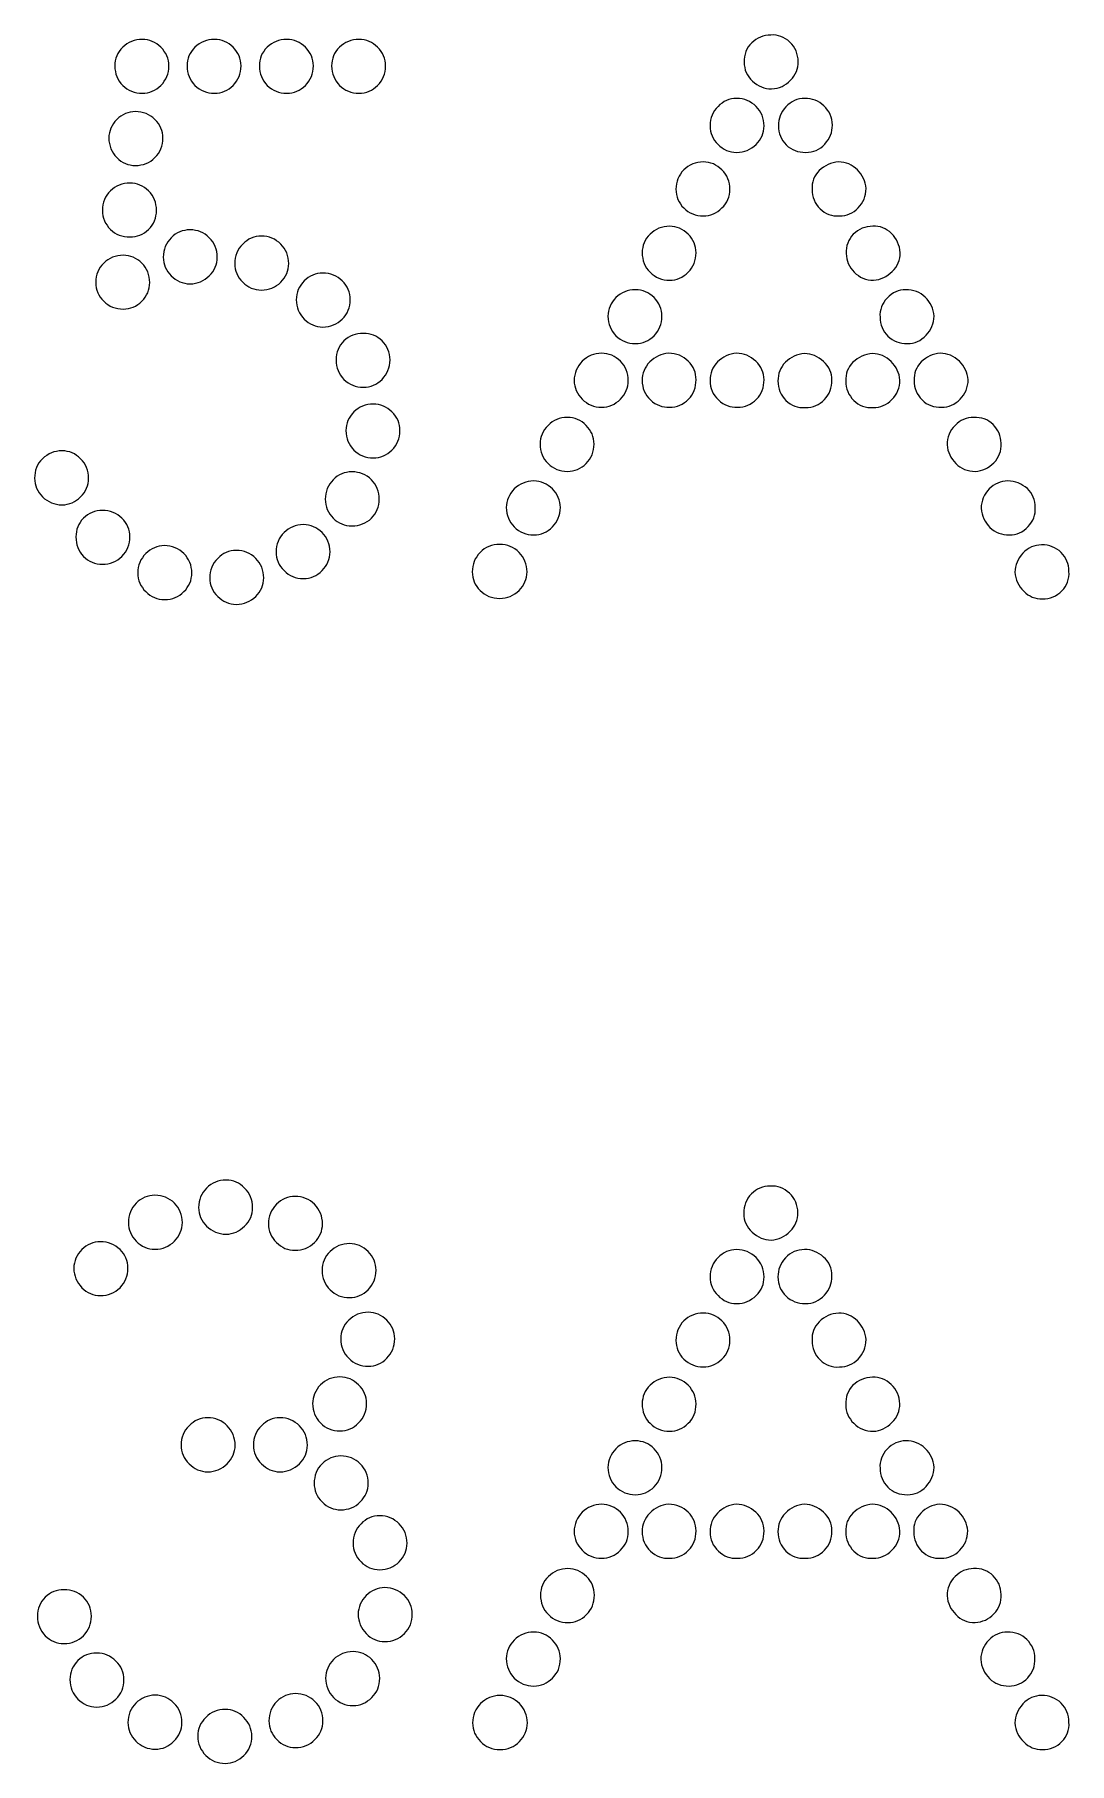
# Model space of a CAD drawing. Header units: inches. Extents: x 45 to 1248, y 45 to 200.
# Drawn here: x 682.9 to 774.8, y 45.5 to 199.2 of the extents above; entities that cross this region are included whole.
import ezdxf

# ---------------------------------------------------------------- set-up
doc = ezdxf.new("R2010")
doc.units = ezdxf.units.IN
doc.header["$MEASUREMENT"] = 0
doc.layers.add('Calque 1', color=7, linetype='Continuous')

msp = doc.modelspace()

# ---------------------------------------------------------------- linework, layer by layer
at = {"layer": 'Calque 1', "lineweight": 0}
for points in [[(690.7, 198.05), (691.16, 198.51), (691.76, 198.75), (692.43, 198.75), (693.07, 198.75), (693.63, 198.51), (694.09, 198.05), (694.55, 197.59), (694.8, 197.03), (694.8, 196.39), (694.8, 195.72), (694.55, 195.12), (694.09, 194.66), (693.63, 194.2), (693.07, 193.96), (692.43, 193.96), (691.76, 193.96), (691.16, 194.2), (690.7, 194.66), (690.24, 195.12), (690, 195.72), (690, 196.39), (690, 197.03), (690.21, 197.59), (690.7, 198.05)], [(697.12, 198.05), (697.58, 198.51), (698.18, 198.75), (698.85, 198.75), (699.49, 198.75), (700.05, 198.51), (700.51, 198.05), (700.97, 197.59), (701.22, 197.03), (701.22, 196.39), (701.22, 195.72), (700.97, 195.12), (700.51, 194.66), (700.05, 194.2), (699.49, 193.96), (698.85, 193.96), (698.18, 193.96), (697.58, 194.2), (697.12, 194.66), (696.67, 195.12), (696.42, 195.72), (696.42, 196.39), (696.42, 197.03), (696.63, 197.59), (697.12, 198.05)], [(703.54, 198.05), (704, 198.51), (704.6, 198.75), (705.27, 198.75), (705.91, 198.75), (706.47, 198.51), (706.93, 198.05), (707.39, 197.59), (707.64, 197.03), (707.64, 196.39), (707.64, 195.72), (707.39, 195.12), (706.93, 194.66), (706.47, 194.2), (705.91, 193.96), (705.27, 193.96), (704.6, 193.96), (704, 194.2), (703.54, 194.66), (703.09, 195.12), (702.84, 195.72), (702.84, 196.39), (702.84, 197.03), (703.05, 197.59), (703.54, 198.05)], [(709.97, 198.05), (710.42, 198.51), (711.02, 198.75), (711.69, 198.75), (712.33, 198.75), (712.89, 198.51), (713.35, 198.05), (713.81, 197.59), (714.06, 197.03), (714.06, 196.39), (714.06, 195.72), (713.81, 195.12), (713.35, 194.66), (712.89, 194.2), (712.33, 193.96), (711.69, 193.96), (711.02, 193.96), (710.42, 194.2), (709.97, 194.66), (709.51, 195.12), (709.26, 195.72), (709.26, 196.39), (709.26, 197.03), (709.47, 197.59), (709.97, 198.05)], [(746.58, 198.44), (747.04, 198.9), (747.61, 199.14), (748.28, 199.14), (748.91, 199.18), (749.48, 198.97), (749.97, 198.51), (750.46, 198.05), (750.71, 197.45), (750.71, 196.78), (750.71, 196.14), (750.5, 195.58), (750.04, 195.12), (749.58, 194.66), (749.02, 194.38), (748.35, 194.35), (747.71, 194.35), (747.15, 194.59), (746.65, 195.05), (746.16, 195.51), (745.91, 196.07), (745.91, 196.71), (745.88, 197.41), (746.12, 197.98), (746.58, 198.44)], [(690.17, 191.63), (690.63, 192.09), (691.2, 192.33), (691.83, 192.33), (692.5, 192.33), (693.1, 192.09), (693.56, 191.63), (694.02, 191.17), (694.27, 190.61), (694.27, 189.97), (694.27, 189.3), (694.02, 188.7), (693.56, 188.24), (693.1, 187.78), (692.5, 187.54), (691.83, 187.54), (691.2, 187.54), (690.63, 187.78), (690.17, 188.24), (689.72, 188.7), (689.47, 189.3), (689.47, 189.97), (689.47, 190.61), (689.72, 191.17), (690.17, 191.63)], [(743.59, 192.79), (744.04, 193.25), (744.61, 193.5), (745.24, 193.5), (745.91, 193.5), (746.51, 193.25), (746.97, 192.79), (747.43, 192.33), (747.68, 191.73), (747.68, 191.06), (747.68, 190.43), (747.43, 189.86), (746.97, 189.41), (746.51, 188.95), (745.91, 188.7), (745.24, 188.7), (744.61, 188.7), (744.04, 188.95), (743.59, 189.41), (743.13, 189.86), (742.88, 190.43), (742.88, 191.06), (742.88, 191.77), (743.13, 192.33), (743.59, 192.79)], [(753, 192.83), (753.5, 192.37), (753.75, 191.81), (753.75, 191.13), (753.75, 190.5), (753.53, 189.94), (753.07, 189.44), (752.62, 188.95), (752.05, 188.7), (751.38, 188.7), (750.71, 188.7), (750.11, 188.91), (749.65, 189.37), (749.19, 189.83), (748.95, 190.39), (748.95, 191.06), (748.95, 191.7), (749.16, 192.26), (749.62, 192.76), (750.08, 193.25), (750.64, 193.5), (751.31, 193.5), (751.95, 193.5), (752.51, 193.29), (753, 192.83)], [(740.55, 187.15), (741.01, 187.61), (741.61, 187.85), (742.28, 187.85), (742.91, 187.85), (743.48, 187.61), (743.94, 187.15), (744.4, 186.69), (744.64, 186.09), (744.64, 185.42), (744.64, 184.78), (744.4, 184.22), (743.94, 183.76), (743.48, 183.3), (742.91, 183.06), (742.28, 183.06), (741.61, 183.06), (741.01, 183.3), (740.55, 183.76), (740.09, 184.22), (739.85, 184.78), (739.85, 185.42), (739.85, 186.09), (740.09, 186.69), (740.55, 187.15)], [(755.97, 187.15), (756.43, 186.69), (756.71, 186.13), (756.74, 185.49), (756.74, 184.82), (756.5, 184.22), (756.04, 183.76), (755.58, 183.3), (755.01, 183.06), (754.38, 183.06), (753.71, 183.02), (753.11, 183.23), (752.65, 183.69), (752.19, 184.15), (751.95, 184.75), (751.95, 185.42), (751.91, 186.05), (752.12, 186.62), (752.58, 187.08), (753.04, 187.54), (753.64, 187.82), (754.31, 187.85), (754.94, 187.85), (755.51, 187.61), (755.97, 187.15)], [(689.61, 185.28), (690.07, 185.74), (690.67, 185.98), (691.34, 185.98), (691.97, 185.98), (692.54, 185.74), (693, 185.28), (693.46, 184.82), (693.7, 184.22), (693.7, 183.55), (693.7, 182.88), (693.46, 182.32), (693, 181.86), (692.54, 181.4), (691.97, 181.19), (691.34, 181.19), (690.67, 181.19), (690.07, 181.4), (689.61, 181.86), (689.15, 182.32), (688.9, 182.88), (688.9, 183.55), (688.9, 184.26), (689.12, 184.82), (689.61, 185.28)], [(696.67, 181.82), (697.34, 181.82), (697.94, 181.57), (698.39, 181.12), (698.85, 180.66), (699.1, 180.06), (699.1, 179.39), (699.1, 178.75), (698.85, 178.19), (698.39, 177.73), (697.94, 177.27), (697.34, 177.02), (696.67, 177.02), (696.03, 177.02), (695.47, 177.27), (695.01, 177.73), (694.55, 178.19), (694.3, 178.75), (694.3, 179.39), (694.3, 180.06), (694.55, 180.66), (695.01, 181.12), (695.47, 181.57), (696.03, 181.82), (696.67, 181.82)], [(737.55, 181.43), (738.01, 181.89), (738.61, 182.14), (739.28, 182.14), (739.92, 182.14), (740.48, 181.89), (740.94, 181.43), (741.4, 180.97), (741.64, 180.41), (741.64, 179.78), (741.64, 179.11), (741.4, 178.51), (740.94, 178.05), (740.48, 177.59), (739.92, 177.34), (739.28, 177.34), (738.61, 177.34), (738.01, 177.59), (737.55, 178.05), (737.09, 178.51), (736.85, 179.11), (736.85, 179.78), (736.85, 180.41), (737.09, 180.97), (737.55, 181.43)], [(759, 181.5), (759.46, 181.05), (759.74, 180.45), (759.78, 179.78), (759.78, 179.14), (759.53, 178.58), (759.07, 178.12), (758.61, 177.66), (758.05, 177.38), (757.41, 177.34), (756.74, 177.34), (756.14, 177.59), (755.69, 178.05), (755.23, 178.51), (754.98, 179.07), (754.98, 179.7), (754.94, 180.38), (755.16, 180.97), (755.61, 181.43), (756.07, 181.89), (756.67, 182.14), (757.34, 182.14), (757.98, 182.17), (758.51, 181.96), (759, 181.5)], [(703.02, 181.26), (703.69, 181.26), (704.29, 181.01), (704.74, 180.55), (705.2, 180.09), (705.45, 179.49), (705.45, 178.82), (705.45, 178.19), (705.2, 177.62), (704.74, 177.16), (704.29, 176.71), (703.69, 176.46), (703.02, 176.46), (702.38, 176.46), (701.82, 176.71), (701.36, 177.16), (700.9, 177.62), (700.65, 178.19), (700.65, 178.82), (700.65, 179.49), (700.9, 180.09), (701.36, 180.55), (701.82, 181.01), (702.38, 181.26), (703.02, 181.26)], [(689.01, 178.86), (689.47, 179.32), (690.07, 179.56), (690.74, 179.56), (691.37, 179.56), (691.94, 179.32), (692.4, 178.86), (692.86, 178.4), (693.1, 177.8), (693.1, 177.13), (693.1, 176.49), (692.86, 175.93), (692.4, 175.47), (691.94, 175.01), (691.37, 174.77), (690.74, 174.77), (690.07, 174.77), (689.47, 175.01), (689.01, 175.47), (688.55, 175.93), (688.3, 176.49), (688.3, 177.13), (688.3, 177.84), (688.55, 178.4), (689.01, 178.86)], [(710.21, 177.27), (710.67, 176.81), (710.92, 176.25), (710.92, 175.61), (710.92, 174.94), (710.67, 174.34), (710.21, 173.88), (709.75, 173.43), (709.15, 173.18), (708.48, 173.18), (707.85, 173.18), (707.28, 173.43), (706.83, 173.88), (706.37, 174.34), (706.12, 174.94), (706.12, 175.61), (706.12, 176.25), (706.37, 176.81), (706.83, 177.27), (707.28, 177.73), (707.85, 177.98), (708.48, 177.98), (709.15, 177.98), (709.75, 177.73), (710.21, 177.27)], [(734.52, 175.79), (734.98, 176.25), (735.58, 176.49), (736.25, 176.49), (736.88, 176.49), (737.45, 176.25), (737.91, 175.79), (738.36, 175.33), (738.61, 174.77), (738.61, 174.13), (738.61, 173.46), (738.36, 172.86), (737.91, 172.4), (737.45, 171.94), (736.88, 171.7), (736.25, 171.7), (735.58, 171.7), (734.98, 171.94), (734.52, 172.4), (734.06, 172.86), (733.81, 173.46), (733.81, 174.13), (733.81, 174.77), (734.06, 175.33), (734.52, 175.79)], [(762, 175.82), (762.46, 175.37), (762.74, 174.8), (762.78, 174.13), (762.78, 173.5), (762.53, 172.93), (762.07, 172.44), (761.61, 171.94), (761.05, 171.7), (760.41, 171.7), (759.74, 171.7), (759.14, 171.91), (758.68, 172.37), (758.23, 172.83), (757.98, 173.39), (757.98, 174.06), (757.94, 174.7), (758.15, 175.26), (758.61, 175.75), (759.07, 176.25), (759.64, 176.49), (760.27, 176.49), (760.94, 176.49), (761.54, 176.28), (762, 175.82)], [(713.74, 168.52), (713.28, 168.06), (712.72, 167.82), (712.08, 167.82), (711.41, 167.82), (710.81, 168.06), (710.35, 168.52), (709.89, 168.98), (709.65, 169.58), (709.65, 170.25), (709.65, 170.92), (709.89, 171.49), (710.35, 171.94), (710.81, 172.4), (711.41, 172.61), (712.08, 172.61), (712.72, 172.61), (713.28, 172.4), (713.74, 171.94), (714.2, 171.49), (714.45, 170.92), (714.45, 170.25), (714.45, 169.58), (714.2, 169.02), (713.74, 168.52)], [(731.52, 170.14), (731.98, 170.6), (732.58, 170.85), (733.25, 170.85), (733.88, 170.85), (734.45, 170.6), (734.91, 170.14), (735.37, 169.69), (735.61, 169.09), (735.61, 168.42), (735.61, 167.78), (735.37, 167.22), (734.91, 166.76), (734.45, 166.3), (733.88, 166.05), (733.25, 166.05), (732.58, 166.05), (731.98, 166.3), (731.52, 166.76), (731.06, 167.22), (730.81, 167.78), (730.81, 168.42), (730.81, 169.09), (731.06, 169.65), (731.52, 170.14)], [(741.64, 168.49), (741.64, 167.82), (741.43, 167.22), (740.97, 166.76), (740.52, 166.3), (739.95, 166.05), (739.28, 166.05), (738.65, 166.02), (738.08, 166.23), (737.59, 166.69), (737.09, 167.15), (736.85, 167.75), (736.85, 168.42), (736.85, 169.05), (737.06, 169.62), (737.52, 170.07), (737.98, 170.53), (738.54, 170.81), (739.21, 170.85), (739.88, 170.85), (740.48, 170.6), (740.94, 170.14), (741.43, 169.65), (741.64, 169.12), (741.64, 168.49)], [(747.68, 168.49), (747.68, 167.82), (747.47, 167.22), (747.01, 166.76), (746.55, 166.3), (745.98, 166.05), (745.31, 166.05), (744.68, 166.02), (744.11, 166.23), (743.62, 166.69), (743.13, 167.15), (742.88, 167.75), (742.88, 168.42), (742.88, 169.05), (743.09, 169.62), (743.55, 170.07), (744.01, 170.53), (744.57, 170.81), (745.24, 170.85), (745.88, 170.85), (746.44, 170.6), (746.94, 170.14), (747.43, 169.65), (747.68, 169.12), (747.68, 168.49)], [(753.04, 166.72), (752.58, 166.26), (752.02, 166.02), (751.35, 166.02), (750.68, 165.98), (750.08, 166.19), (749.62, 166.65), (749.16, 167.11), (748.91, 167.71), (748.91, 168.38), (748.91, 169.02), (749.12, 169.58), (749.58, 170.04), (750.04, 170.5), (750.61, 170.78), (751.28, 170.81), (751.91, 170.81), (752.47, 170.57), (752.97, 170.11), (753.46, 169.65), (753.71, 169.09), (753.71, 168.45), (753.71, 167.78), (753.5, 167.22), (753.04, 166.72)], [(759.04, 166.72), (758.58, 166.26), (758.01, 166.02), (757.38, 166.02), (756.71, 165.98), (756.11, 166.19), (755.65, 166.65), (755.19, 167.11), (754.94, 167.71), (754.94, 168.38), (754.91, 169.02), (755.12, 169.58), (755.58, 170.04), (756.04, 170.5), (756.64, 170.78), (757.31, 170.81), (757.94, 170.81), (758.51, 170.57), (758.97, 170.11), (759.42, 169.65), (759.71, 169.09), (759.74, 168.45), (759.74, 167.78), (759.53, 167.22), (759.04, 166.72)], [(765.03, 170.14), (765.49, 169.69), (765.77, 169.12), (765.81, 168.49), (765.81, 167.82), (765.56, 167.22), (765.1, 166.76), (764.65, 166.3), (764.08, 166.05), (763.45, 166.05), (762.78, 166.02), (762.18, 166.23), (761.72, 166.69), (761.26, 167.15), (761.01, 167.75), (761.01, 168.42), (760.98, 169.05), (761.19, 169.62), (761.65, 170.07), (762.11, 170.53), (762.67, 170.81), (763.31, 170.85), (763.98, 170.85), (764.54, 170.6), (765.03, 170.14)], [(715.33, 163.97), (715.33, 163.3), (715.08, 162.7), (714.62, 162.24), (714.16, 161.78), (713.6, 161.54), (712.96, 161.54), (712.29, 161.54), (711.69, 161.78), (711.24, 162.24), (710.78, 162.7), (710.53, 163.3), (710.53, 163.97), (710.53, 164.61), (710.78, 165.17), (711.24, 165.63), (711.69, 166.09), (712.29, 166.33), (712.96, 166.33), (713.6, 166.33), (714.16, 166.09), (714.62, 165.63), (715.12, 165.17), (715.33, 164.61), (715.33, 163.97)], [(728.49, 164.43), (728.94, 164.89), (729.54, 165.14), (730.21, 165.14), (730.85, 165.14), (731.41, 164.89), (731.87, 164.43), (732.33, 163.97), (732.58, 163.41), (732.58, 162.77), (732.58, 162.1), (732.33, 161.5), (731.87, 161.04), (731.41, 160.58), (730.85, 160.34), (730.21, 160.34), (729.54, 160.34), (728.94, 160.58), (728.49, 161.04), (728.03, 161.5), (727.78, 162.1), (727.78, 162.77), (727.78, 163.41), (728.03, 163.94), (728.49, 164.43)], [(768.03, 164.5), (768.49, 164.04), (768.74, 163.48), (768.74, 162.84), (768.77, 162.17), (768.56, 161.57), (768.1, 161.11), (767.64, 160.65), (767.08, 160.37), (766.44, 160.34), (765.77, 160.34), (765.17, 160.58), (764.72, 161.04), (764.26, 161.5), (763.98, 162.07), (763.94, 162.7), (763.94, 163.37), (764.19, 163.97), (764.65, 164.43), (765.1, 164.89), (765.67, 165.14), (766.3, 165.14), (766.97, 165.17), (767.57, 164.96), (768.03, 164.5)], [(683.58, 161.47), (684.04, 161.92), (684.64, 162.17), (685.31, 162.17), (685.94, 162.17), (686.51, 161.92), (686.96, 161.47), (687.42, 161.01), (687.67, 160.41), (687.67, 159.74), (687.67, 159.1), (687.42, 158.54), (686.96, 158.08), (686.51, 157.62), (685.94, 157.37), (685.31, 157.37), (684.64, 157.37), (684.04, 157.62), (683.58, 158.08), (683.12, 158.54), (682.87, 159.1), (682.87, 159.74), (682.87, 160.41), (683.08, 161.01), (683.58, 161.47)], [(712.79, 156.17), (712.33, 155.72), (711.73, 155.5), (711.06, 155.5), (710.42, 155.5), (709.86, 155.72), (709.4, 156.17), (708.94, 156.63), (708.7, 157.2), (708.7, 157.87), (708.7, 158.54), (708.94, 159.14), (709.4, 159.6), (709.86, 160.06), (710.42, 160.3), (711.06, 160.3), (711.73, 160.3), (712.33, 160.06), (712.79, 159.6), (713.25, 159.14), (713.49, 158.54), (713.49, 157.87), (713.49, 157.2), (713.25, 156.63), (712.79, 156.17)], [(725.49, 158.79), (725.95, 159.24), (726.55, 159.49), (727.22, 159.49), (727.85, 159.49), (728.42, 159.24), (728.87, 158.79), (729.33, 158.33), (729.58, 157.76), (729.58, 157.13), (729.58, 156.46), (729.33, 155.86), (728.87, 155.4), (728.42, 154.94), (727.85, 154.69), (727.22, 154.69), (726.55, 154.69), (725.95, 154.94), (725.49, 155.4), (725.03, 155.86), (724.78, 156.46), (724.78, 157.13), (724.78, 157.76), (725.03, 158.29), (725.49, 158.79)], [(771.07, 158.82), (771.52, 158.36), (771.77, 157.8), (771.77, 157.13), (771.81, 156.49), (771.6, 155.93), (771.14, 155.43), (770.68, 154.94), (770.11, 154.69), (769.48, 154.69), (768.81, 154.69), (768.21, 154.9), (767.75, 155.36), (767.29, 155.82), (767.01, 156.39), (766.97, 157.06), (766.97, 157.73), (767.22, 158.33), (767.68, 158.79), (768.14, 159.24), (768.7, 159.49), (769.34, 159.49), (770.01, 159.49), (770.57, 159.24), (771.07, 158.82)], [(690.63, 152.79), (690.17, 152.33), (689.57, 152.08), (688.9, 152.08), (688.23, 152.08), (687.67, 152.33), (687.21, 152.79), (686.75, 153.25), (686.54, 153.85), (686.54, 154.52), (686.54, 155.15), (686.75, 155.72), (687.21, 156.17), (687.67, 156.63), (688.23, 156.88), (688.9, 156.88), (689.57, 156.88), (690.17, 156.63), (690.63, 156.17), (691.09, 155.72), (691.34, 155.15), (691.34, 154.52), (691.34, 153.85), (691.09, 153.28), (690.63, 152.79)], [(709.12, 153.18), (709.12, 152.54), (708.87, 151.98), (708.41, 151.52), (707.95, 151.06), (707.39, 150.81), (706.76, 150.81), (706.08, 150.81), (705.49, 151.06), (705.03, 151.52), (704.57, 151.98), (704.32, 152.54), (704.32, 153.18), (704.32, 153.85), (704.57, 154.45), (705.03, 154.9), (705.49, 155.36), (706.08, 155.61), (706.76, 155.61), (707.39, 155.61), (707.95, 155.36), (708.41, 154.9), (708.87, 154.45), (709.12, 153.88), (709.12, 153.18)], [(694.41, 148.94), (693.77, 148.94), (693.21, 149.19), (692.75, 149.65), (692.29, 150.11), (692.04, 150.67), (692.04, 151.31), (692.04, 151.98), (692.29, 152.58), (692.75, 153.04), (693.21, 153.49), (693.77, 153.74), (694.41, 153.74), (695.08, 153.74), (695.68, 153.49), (696.14, 153.04), (696.59, 152.58), (696.84, 151.98), (696.84, 151.31), (696.84, 150.67), (696.59, 150.11), (696.14, 149.65), (695.68, 149.19), (695.11, 148.94), (694.41, 148.94)], [(722.45, 153.14), (722.91, 153.6), (723.51, 153.85), (724.18, 153.85), (724.85, 153.85), (725.45, 153.6), (725.91, 153.14), (726.37, 152.68), (726.62, 152.08), (726.62, 151.41), (726.62, 150.78), (726.37, 150.21), (725.91, 149.75), (725.45, 149.3), (724.85, 149.05), (724.18, 149.05), (723.51, 149.05), (722.91, 149.3), (722.45, 149.75), (721.99, 150.21), (721.75, 150.78), (721.75, 151.41), (721.75, 152.08), (721.99, 152.65), (722.45, 153.14)], [(774.14, 149.72), (773.68, 149.26), (773.08, 149.01), (772.41, 149.01), (771.77, 149.01), (771.21, 149.22), (770.75, 149.68), (770.29, 150.14), (770.01, 150.71), (769.97, 151.38), (769.97, 152.01), (770.22, 152.58), (770.68, 153.07), (771.14, 153.56), (771.7, 153.81), (772.34, 153.81), (773.01, 153.81), (773.61, 153.6), (774.06, 153.14), (774.52, 152.68), (774.77, 152.12), (774.77, 151.45), (774.81, 150.78), (774.59, 150.18), (774.14, 149.72)], [(703.23, 150.88), (703.23, 150.25), (702.98, 149.68), (702.52, 149.22), (702.06, 148.77), (701.46, 148.52), (700.79, 148.52), (700.16, 148.52), (699.59, 148.77), (699.14, 149.22), (698.68, 149.68), (698.43, 150.25), (698.43, 150.88), (698.43, 151.55), (698.68, 152.15), (699.14, 152.61), (699.59, 153.07), (700.16, 153.32), (700.79, 153.32), (701.46, 153.32), (702.06, 153.07), (702.52, 152.61), (702.98, 152.15), (703.23, 151.55), (703.23, 150.88)], [(701.53, 93.24), (701.08, 92.78), (700.51, 92.53), (699.88, 92.53), (699.21, 92.53), (698.61, 92.78), (698.15, 93.24), (697.69, 93.7), (697.44, 94.26), (697.44, 94.9), (697.44, 95.57), (697.69, 96.17), (698.15, 96.63), (698.61, 97.08), (699.21, 97.33), (699.88, 97.33), (700.51, 97.33), (701.08, 97.08), (701.53, 96.63), (701.99, 96.17), (702.24, 95.57), (702.24, 94.9), (702.24, 94.26), (702.03, 93.7), (701.53, 93.24)], [(746.62, 92.71), (746.12, 93.17), (745.88, 93.73), (745.88, 94.37), (745.88, 95.04), (746.09, 95.64), (746.55, 96.1), (747.01, 96.56), (747.57, 96.8), (748.24, 96.8), (748.88, 96.84), (749.44, 96.63), (749.93, 96.17), (750.43, 95.71), (750.68, 95.11), (750.68, 94.44), (750.68, 93.8), (750.46, 93.24), (750.01, 92.78), (749.55, 92.32), (748.98, 92.04), (748.31, 92), (747.68, 92), (747.11, 92.25), (746.62, 92.71)], [(691.9, 95.29), (692.36, 95.74), (692.93, 95.99), (693.56, 95.99), (694.23, 95.99), (694.83, 95.74), (695.29, 95.29), (695.75, 94.83), (696, 94.23), (696, 93.56), (696, 92.92), (695.75, 92.36), (695.29, 91.9), (694.83, 91.44), (694.23, 91.19), (693.56, 91.19), (692.93, 91.19), (692.36, 91.44), (691.9, 91.9), (691.44, 92.36), (691.2, 92.92), (691.2, 93.56), (691.2, 94.23), (691.44, 94.83), (691.9, 95.29)], [(704.36, 95.18), (704.81, 95.64), (705.38, 95.89), (706.01, 95.89), (706.68, 95.89), (707.28, 95.64), (707.74, 95.18), (708.2, 94.72), (708.45, 94.12), (708.45, 93.45), (708.45, 92.82), (708.2, 92.25), (707.74, 91.79), (707.28, 91.33), (706.68, 91.09), (706.01, 91.09), (705.38, 91.09), (704.81, 91.33), (704.36, 91.79), (703.9, 92.25), (703.65, 92.82), (703.65, 93.45), (703.65, 94.12), (703.9, 94.69), (704.36, 95.18)], [(691.16, 89.5), (691.16, 88.83), (690.92, 88.23), (690.46, 87.77), (690, 87.31), (689.4, 87.07), (688.73, 87.07), (688.09, 87.07), (687.53, 87.31), (687.07, 87.77), (686.61, 88.23), (686.36, 88.83), (686.36, 89.5), (686.36, 90.13), (686.61, 90.7), (687.07, 91.16), (687.53, 91.62), (688.09, 91.86), (688.73, 91.86), (689.4, 91.86), (690, 91.62), (690.46, 91.16), (690.92, 90.7), (691.16, 90.17), (691.16, 89.5)], [(709.12, 87.59), (708.66, 88.05), (708.41, 88.65), (708.41, 89.32), (708.41, 89.96), (708.66, 90.52), (709.12, 90.98), (709.58, 91.44), (710.18, 91.69), (710.85, 91.69), (711.48, 91.69), (712.05, 91.44), (712.51, 90.98), (712.96, 90.52), (713.21, 89.96), (713.21, 89.32), (713.21, 88.65), (712.96, 88.05), (712.51, 87.59), (712.05, 87.14), (711.48, 86.89), (710.85, 86.89), (710.18, 86.89), (709.58, 87.1), (709.12, 87.59)], [(746.97, 87.07), (746.51, 86.61), (745.91, 86.36), (745.24, 86.36), (744.61, 86.36), (744.04, 86.61), (743.59, 87.07), (743.13, 87.52), (742.88, 88.09), (742.88, 88.72), (742.88, 89.39), (743.13, 89.99), (743.59, 90.45), (744.04, 90.91), (744.61, 91.16), (745.24, 91.16), (745.91, 91.16), (746.51, 90.91), (746.97, 90.45), (747.43, 89.99), (747.68, 89.39), (747.68, 88.72), (747.68, 88.09), (747.47, 87.56), (746.97, 87.07)], [(753.71, 88.79), (753.71, 88.16), (753.5, 87.59), (753.04, 87.1), (752.58, 86.61), (752.02, 86.36), (751.35, 86.36), (750.68, 86.36), (750.08, 86.57), (749.62, 87.03), (749.16, 87.49), (748.91, 88.05), (748.91, 88.72), (748.91, 89.36), (749.12, 89.92), (749.58, 90.42), (750.04, 90.91), (750.61, 91.16), (751.28, 91.16), (751.91, 91.16), (752.47, 90.95), (752.97, 90.49), (753.46, 90.06), (753.71, 89.5), (753.71, 88.79)], [(710.78, 84.88), (711.24, 85.34), (711.84, 85.58), (712.51, 85.58), (713.14, 85.58), (713.7, 85.34), (714.16, 84.88), (714.62, 84.42), (714.87, 83.86), (714.87, 83.22), (714.87, 82.55), (714.62, 81.95), (714.16, 81.49), (713.7, 81.03), (713.14, 80.79), (712.51, 80.79), (711.84, 80.79), (711.24, 81.03), (710.78, 81.49), (710.32, 81.95), (710.07, 82.55), (710.07, 83.22), (710.07, 83.86), (710.32, 84.42), (710.78, 84.88)], [(740.55, 81.42), (740.09, 81.88), (739.85, 82.44), (739.85, 83.08), (739.85, 83.75), (740.09, 84.35), (740.55, 84.81), (741.01, 85.27), (741.61, 85.51), (742.28, 85.51), (742.91, 85.51), (743.48, 85.27), (743.94, 84.81), (744.4, 84.35), (744.64, 83.75), (744.64, 83.08), (744.64, 82.44), (744.4, 81.88), (743.94, 81.42), (743.48, 80.96), (742.91, 80.72), (742.28, 80.72), (741.61, 80.72), (741.05, 80.96), (740.55, 81.42)], [(752.65, 81.35), (752.19, 81.81), (751.95, 82.41), (751.95, 83.08), (751.91, 83.71), (752.12, 84.28), (752.58, 84.74), (753.04, 85.2), (753.64, 85.48), (754.31, 85.51), (754.94, 85.51), (755.51, 85.27), (755.97, 84.81), (756.43, 84.35), (756.71, 83.78), (756.74, 83.15), (756.74, 82.48), (756.5, 81.88), (756.04, 81.42), (755.58, 80.96), (755.01, 80.72), (754.38, 80.72), (753.67, 80.68), (753.11, 80.89), (752.65, 81.35)], [(708.27, 79.13), (708.73, 79.59), (709.33, 79.83), (710, 79.83), (710.64, 79.83), (711.2, 79.59), (711.66, 79.13), (712.12, 78.67), (712.36, 78.11), (712.36, 77.47), (712.36, 76.8), (712.12, 76.2), (711.66, 75.74), (711.2, 75.28), (710.64, 75.04), (710, 75.04), (709.33, 75.04), (708.73, 75.28), (708.27, 75.74), (707.81, 76.2), (707.57, 76.8), (707.57, 77.47), (707.57, 78.07), (707.81, 78.63), (708.27, 79.13)], [(740.94, 75.71), (740.48, 75.25), (739.92, 75), (739.28, 75), (738.61, 75), (738.01, 75.25), (737.55, 75.71), (737.09, 76.16), (736.85, 76.76), (736.85, 77.43), (736.85, 78.07), (737.09, 78.63), (737.55, 79.09), (738.01, 79.55), (738.61, 79.8), (739.28, 79.8), (739.92, 79.8), (740.48, 79.55), (740.94, 79.09), (741.4, 78.63), (741.64, 78.07), (741.64, 77.43), (741.64, 76.76), (741.43, 76.16), (740.94, 75.71)], [(759.74, 77.43), (759.74, 76.8), (759.5, 76.24), (759.04, 75.78), (758.58, 75.32), (758.01, 75.04), (757.38, 75), (756.71, 75), (756.11, 75.25), (755.65, 75.71), (755.19, 76.16), (754.94, 76.73), (754.94, 77.36), (754.91, 78.03), (755.12, 78.63), (755.58, 79.09), (756.04, 79.55), (756.64, 79.8), (757.31, 79.8), (757.94, 79.83), (758.51, 79.62), (758.97, 79.16), (759.46, 78.7), (759.71, 78.14), (759.74, 77.43)], [(695.89, 73.77), (695.89, 74.44), (696.14, 75.04), (696.59, 75.49), (697.05, 75.95), (697.62, 76.2), (698.25, 76.2), (698.92, 76.2), (699.52, 75.95), (699.98, 75.49), (700.44, 75.04), (700.69, 74.44), (700.69, 73.77), (700.69, 73.13), (700.44, 72.57), (699.98, 72.11), (699.52, 71.65), (698.92, 71.4), (698.25, 71.4), (697.62, 71.4), (697.05, 71.65), (696.59, 72.11), (696.14, 72.6), (695.89, 73.13), (695.89, 73.77)], [(702.31, 73.77), (702.31, 74.44), (702.56, 75.04), (703.02, 75.49), (703.47, 75.95), (704.04, 76.2), (704.67, 76.2), (705.34, 76.2), (705.94, 75.95), (706.4, 75.49), (706.86, 75.04), (707.11, 74.44), (707.11, 73.77), (707.11, 73.13), (706.86, 72.57), (706.4, 72.11), (705.94, 71.65), (705.34, 71.4), (704.67, 71.4), (704.04, 71.4), (703.47, 71.65), (703.02, 72.11), (702.56, 72.6), (702.31, 73.13), (702.31, 73.77)], [(734.52, 70.06), (734.06, 70.52), (733.81, 71.12), (733.81, 71.79), (733.81, 72.43), (734.06, 72.99), (734.52, 73.45), (734.98, 73.91), (735.58, 74.15), (736.25, 74.15), (736.88, 74.15), (737.45, 73.91), (737.91, 73.45), (738.36, 72.99), (738.61, 72.43), (738.61, 71.79), (738.61, 71.12), (738.36, 70.52), (737.91, 70.06), (737.45, 69.6), (736.88, 69.36), (736.25, 69.36), (735.58, 69.36), (735.01, 69.6), (734.52, 70.06)], [(758.68, 70.03), (758.23, 70.48), (757.98, 71.05), (757.98, 71.72), (757.94, 72.35), (758.15, 72.92), (758.61, 73.41), (759.07, 73.91), (759.64, 74.15), (760.27, 74.15), (760.94, 74.15), (761.54, 73.94), (762, 73.48), (762.46, 73.02), (762.74, 72.46), (762.78, 71.79), (762.78, 71.16), (762.53, 70.59), (762.07, 70.1), (761.61, 69.6), (761.05, 69.36), (760.41, 69.36), (759.71, 69.36), (759.14, 69.57), (758.68, 70.03)], [(708.41, 72.11), (708.87, 72.57), (709.44, 72.81), (710.07, 72.81), (710.74, 72.81), (711.34, 72.57), (711.8, 72.11), (712.26, 71.65), (712.51, 71.05), (712.51, 70.38), (712.51, 69.74), (712.26, 69.18), (711.8, 68.72), (711.34, 68.26), (710.74, 68.02), (710.07, 68.02), (709.44, 68.02), (708.87, 68.26), (708.41, 68.72), (707.95, 69.18), (707.71, 69.74), (707.71, 70.38), (707.71, 71.05), (707.95, 71.65), (708.41, 72.11)], [(734.91, 64.42), (734.45, 63.96), (733.88, 63.71), (733.25, 63.71), (732.58, 63.71), (731.98, 63.96), (731.52, 64.42), (731.06, 64.88), (730.81, 65.44), (730.81, 66.08), (730.81, 66.75), (731.06, 67.35), (731.52, 67.8), (731.98, 68.26), (732.58, 68.51), (733.25, 68.51), (733.88, 68.51), (734.45, 68.26), (734.91, 67.8), (735.37, 67.35), (735.61, 66.75), (735.61, 66.08), (735.61, 65.44), (735.4, 64.88), (734.91, 64.42)], [(740.97, 64.42), (740.52, 63.96), (739.95, 63.71), (739.28, 63.71), (738.65, 63.68), (738.08, 63.89), (737.59, 64.35), (737.09, 64.81), (736.85, 65.4), (736.85, 66.08), (736.85, 66.71), (737.06, 67.27), (737.52, 67.73), (737.98, 68.19), (738.54, 68.47), (739.21, 68.51), (739.88, 68.51), (740.48, 68.26), (740.94, 67.8), (741.4, 67.35), (741.64, 66.78), (741.64, 66.15), (741.64, 65.44), (741.43, 64.88), (740.97, 64.42)], [(747.01, 64.42), (746.55, 63.96), (745.98, 63.71), (745.31, 63.71), (744.68, 63.68), (744.11, 63.89), (743.62, 64.35), (743.13, 64.81), (742.88, 65.4), (742.88, 66.08), (742.88, 66.71), (743.09, 67.27), (743.55, 67.73), (744.01, 68.19), (744.57, 68.47), (745.24, 68.51), (745.88, 68.51), (746.44, 68.26), (746.94, 67.8), (747.43, 67.35), (747.68, 66.78), (747.68, 66.15), (747.68, 65.44), (747.47, 64.88), (747.01, 64.42)], [(753.04, 64.42), (752.58, 63.96), (752.02, 63.71), (751.35, 63.71), (750.68, 63.68), (750.08, 63.89), (749.62, 64.35), (749.16, 64.81), (748.91, 65.4), (748.91, 66.08), (748.91, 66.71), (749.12, 67.27), (749.58, 67.73), (750.04, 68.19), (750.61, 68.47), (751.28, 68.51), (751.91, 68.51), (752.47, 68.26), (752.97, 67.8), (753.46, 67.35), (753.71, 66.78), (753.71, 66.15), (753.71, 65.44), (753.5, 64.88), (753.04, 64.42)], [(759.04, 64.42), (758.58, 63.96), (758.01, 63.71), (757.38, 63.71), (756.71, 63.68), (756.11, 63.89), (755.65, 64.35), (755.19, 64.81), (754.94, 65.4), (754.94, 66.08), (754.91, 66.71), (755.12, 67.27), (755.58, 67.73), (756.04, 68.19), (756.64, 68.47), (757.31, 68.51), (757.94, 68.51), (758.51, 68.26), (758.97, 67.8), (759.42, 67.35), (759.71, 66.78), (759.74, 66.15), (759.74, 65.44), (759.53, 64.88), (759.04, 64.42)], [(761.68, 64.35), (761.22, 64.81), (760.98, 65.4), (760.98, 66.08), (760.94, 66.71), (761.15, 67.27), (761.61, 67.73), (762.07, 68.19), (762.64, 68.47), (763.27, 68.51), (763.94, 68.51), (764.54, 68.26), (765, 67.8), (765.46, 67.35), (765.74, 66.78), (765.77, 66.15), (765.77, 65.48), (765.53, 64.88), (765.07, 64.42), (764.61, 63.96), (764.05, 63.71), (763.41, 63.71), (762.74, 63.68), (762.14, 63.89), (761.68, 64.35)], [(711.87, 66.78), (712.33, 67.24), (712.89, 67.49), (713.53, 67.49), (714.2, 67.49), (714.8, 67.24), (715.26, 66.78), (715.72, 66.32), (715.96, 65.72), (715.96, 65.05), (715.96, 64.42), (715.72, 63.85), (715.26, 63.39), (714.8, 62.94), (714.2, 62.69), (713.53, 62.69), (712.89, 62.69), (712.33, 62.94), (711.87, 63.39), (711.41, 63.85), (711.16, 64.42), (711.16, 65.05), (711.16, 65.72), (711.41, 66.32), (711.87, 66.78)], [(731.91, 58.7), (731.45, 58.24), (730.89, 58), (730.25, 58), (729.58, 58), (728.98, 58.24), (728.52, 58.7), (728.06, 59.16), (727.82, 59.76), (727.82, 60.43), (727.82, 61.07), (728.06, 61.63), (728.52, 62.09), (728.98, 62.55), (729.58, 62.79), (730.25, 62.79), (730.89, 62.79), (731.45, 62.55), (731.91, 62.09), (732.37, 61.63), (732.61, 61.07), (732.61, 60.43), (732.61, 59.76), (732.37, 59.16), (731.91, 58.7)], [(764.72, 58.7), (764.26, 59.16), (763.98, 59.73), (763.94, 60.36), (763.94, 61.03), (764.19, 61.63), (764.65, 62.09), (765.1, 62.55), (765.67, 62.79), (766.3, 62.79), (766.97, 62.83), (767.57, 62.62), (768.03, 62.16), (768.49, 61.7), (768.74, 61.14), (768.74, 60.5), (768.77, 59.83), (768.56, 59.23), (768.1, 58.77), (767.64, 58.31), (767.08, 58.03), (766.44, 58), (765.74, 58), (765.17, 58.21), (764.72, 58.7)], [(683.82, 56.83), (683.37, 57.29), (683.12, 57.89), (683.12, 58.56), (683.12, 59.23), (683.37, 59.8), (683.82, 60.25), (684.28, 60.71), (684.85, 60.92), (685.48, 60.92), (686.15, 60.92), (686.75, 60.71), (687.21, 60.25), (687.67, 59.8), (687.92, 59.23), (687.92, 58.56), (687.92, 57.89), (687.67, 57.29), (687.21, 56.83), (686.75, 56.37), (686.15, 56.13), (685.48, 56.13), (684.85, 56.13), (684.28, 56.37), (683.82, 56.83)], [(715.72, 57.01), (715.26, 56.55), (714.66, 56.3), (713.99, 56.3), (713.35, 56.3), (712.79, 56.55), (712.33, 57.01), (711.87, 57.47), (711.62, 58.07), (711.62, 58.74), (711.62, 59.37), (711.87, 59.94), (712.33, 60.4), (712.79, 60.85), (713.35, 61.1), (713.99, 61.1), (714.66, 61.1), (715.26, 60.85), (715.72, 60.4), (716.17, 59.94), (716.42, 59.37), (716.42, 58.74), (716.42, 58.07), (716.21, 57.5), (715.72, 57.01)], [(728.87, 53.06), (728.42, 52.6), (727.85, 52.35), (727.22, 52.35), (726.55, 52.35), (725.95, 52.6), (725.49, 53.06), (725.03, 53.52), (724.78, 54.12), (724.78, 54.79), (724.78, 55.42), (725.03, 55.99), (725.49, 56.44), (725.95, 56.9), (726.55, 57.15), (727.22, 57.15), (727.85, 57.15), (728.42, 56.9), (728.87, 56.44), (729.33, 55.99), (729.58, 55.42), (729.58, 54.79), (729.58, 54.08), (729.37, 53.52), (728.87, 53.06)], [(767.71, 53.02), (767.26, 53.48), (766.97, 54.05), (766.94, 54.72), (766.94, 55.39), (767.19, 55.99), (767.64, 56.44), (768.1, 56.9), (768.67, 57.15), (769.3, 57.15), (769.97, 57.15), (770.57, 56.94), (771.03, 56.48), (771.49, 56.02), (771.74, 55.46), (771.74, 54.79), (771.77, 54.15), (771.56, 53.59), (771.1, 53.09), (770.64, 52.6), (770.08, 52.35), (769.44, 52.35), (768.77, 52.35), (768.17, 52.56), (767.71, 53.02)], [(712.82, 51.33), (712.36, 50.87), (711.8, 50.62), (711.16, 50.62), (710.49, 50.62), (709.89, 50.87), (709.44, 51.33), (708.98, 51.79), (708.73, 52.39), (708.73, 53.06), (708.73, 53.69), (708.98, 54.26), (709.44, 54.72), (709.89, 55.17), (710.49, 55.42), (711.16, 55.42), (711.8, 55.42), (712.36, 55.17), (712.82, 54.72), (713.28, 54.26), (713.53, 53.69), (713.53, 53.06), (713.53, 52.35), (713.32, 51.79), (712.82, 51.33)], [(690.1, 51.19), (689.65, 50.73), (689.05, 50.48), (688.38, 50.48), (687.74, 50.48), (687.18, 50.73), (686.72, 51.19), (686.26, 51.65), (686.01, 52.25), (686.01, 52.92), (686.01, 53.59), (686.26, 54.15), (686.72, 54.61), (687.18, 55.07), (687.74, 55.28), (688.38, 55.28), (689.05, 55.28), (689.65, 55.03), (690.1, 54.57), (690.56, 54.12), (690.81, 53.55), (690.81, 52.92), (690.81, 52.25), (690.6, 51.65), (690.1, 51.19)], [(695.25, 47.45), (694.8, 46.99), (694.23, 46.74), (693.6, 46.74), (692.93, 46.74), (692.33, 46.99), (691.87, 47.45), (691.41, 47.91), (691.16, 48.47), (691.16, 49.11), (691.16, 49.78), (691.41, 50.38), (691.87, 50.84), (692.33, 51.29), (692.93, 51.54), (693.6, 51.54), (694.23, 51.54), (694.8, 51.29), (695.25, 50.84), (695.71, 50.38), (695.96, 49.78), (695.96, 49.11), (695.96, 48.47), (695.71, 47.94), (695.25, 47.45)], [(707.78, 47.59), (707.32, 47.13), (706.72, 46.88), (706.05, 46.88), (705.41, 46.88), (704.85, 47.13), (704.39, 47.59), (703.93, 48.05), (703.69, 48.61), (703.69, 49.25), (703.69, 49.92), (703.93, 50.52), (704.39, 50.98), (704.85, 51.44), (705.41, 51.68), (706.05, 51.68), (706.72, 51.68), (707.32, 51.44), (707.78, 50.98), (708.24, 50.52), (708.48, 49.92), (708.48, 49.25), (708.48, 48.61), (708.24, 48.05), (707.78, 47.59)], [(725.95, 47.41), (725.49, 46.95), (724.89, 46.71), (724.22, 46.71), (723.55, 46.71), (722.95, 46.95), (722.49, 47.41), (722.03, 47.87), (721.78, 48.44), (721.78, 49.07), (721.78, 49.74), (722.03, 50.34), (722.49, 50.8), (722.95, 51.26), (723.55, 51.51), (724.22, 51.51), (724.89, 51.51), (725.49, 51.26), (725.95, 50.8), (726.4, 50.34), (726.65, 49.74), (726.65, 49.07), (726.65, 48.44), (726.4, 47.87), (725.95, 47.41)], [(774.14, 47.41), (773.68, 46.95), (773.08, 46.71), (772.41, 46.71), (771.77, 46.71), (771.21, 46.92), (770.75, 47.38), (770.29, 47.84), (770.01, 48.4), (769.97, 49.07), (769.97, 49.71), (770.22, 50.27), (770.68, 50.76), (771.14, 51.26), (771.7, 51.51), (772.34, 51.51), (773.01, 51.51), (773.61, 51.29), (774.06, 50.84), (774.52, 50.38), (774.77, 49.81), (774.77, 49.14), (774.81, 48.44), (774.59, 47.87), (774.14, 47.41)], [(701.46, 46.18), (701, 45.72), (700.44, 45.47), (699.81, 45.47), (699.14, 45.47), (698.54, 45.72), (698.08, 46.18), (697.62, 46.64), (697.37, 47.24), (697.37, 47.91), (697.37, 48.54), (697.62, 49.11), (698.08, 49.57), (698.54, 50.02), (699.14, 50.27), (699.81, 50.27), (700.44, 50.27), (701, 50.02), (701.46, 49.57), (701.92, 49.11), (702.17, 48.54), (702.17, 47.91), (702.17, 47.24), (701.96, 46.64), (701.46, 46.18)]]:
    msp.add_open_spline(points, degree=3, knots=[0, 0, 0, 0, 1, 1, 1, 2, 2, 2, 3, 3, 3, 4, 4, 4, 5, 5, 5, 6, 6, 6, 7, 7, 7, 8, 8, 8, 8], dxfattribs=at)

doc.saveas('drawing.dxf')
